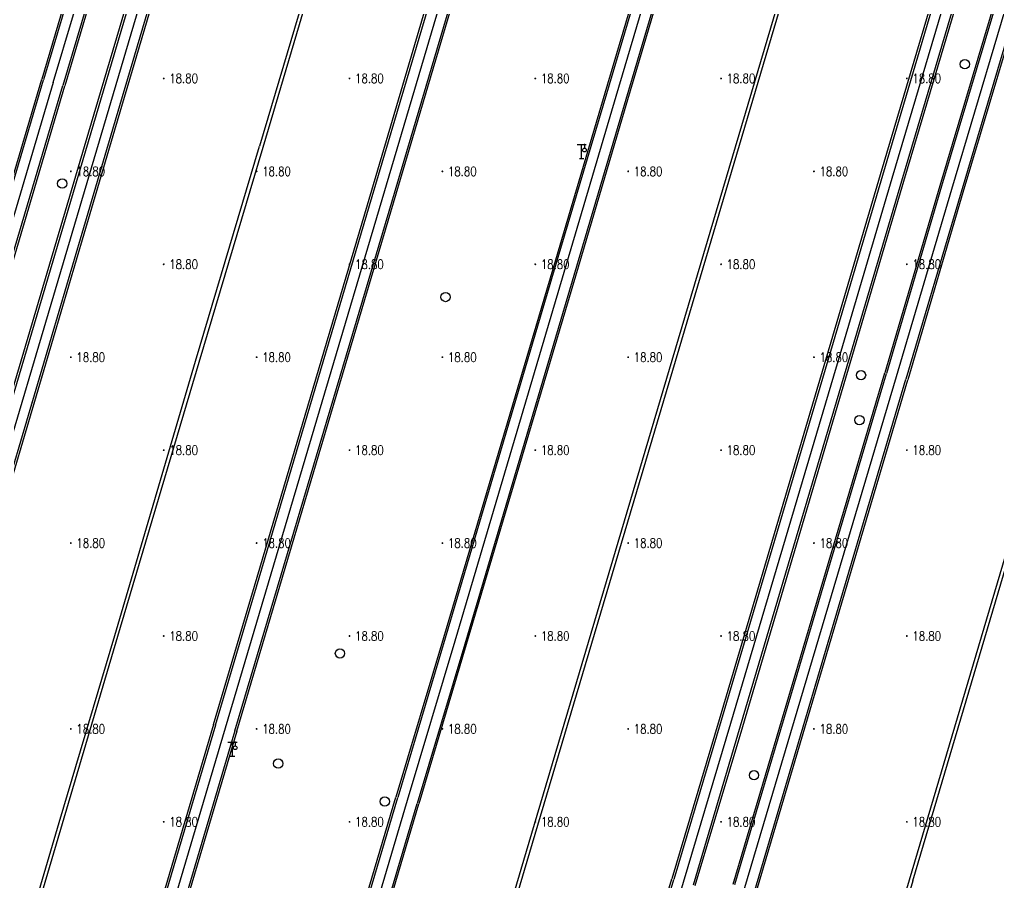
# Model space of a CAD drawing. Extents: x 404846 to 408477, y 3390929 to 3392894.
# Drawn here: x 405675.8 to 405781.2, y 3391987.9 to 3392080.7 of the extents above; entities that cross this region are included whole.
import ezdxf
from ezdxf.enums import TextEntityAlignment as Align

# ---------------------------------------------------------------- set-up
doc = ezdxf.new("R2010")
doc.units = 0
doc.header["$LTSCALE"] = 0.5
doc.header["$PDSIZE"] = 0.2
doc.layers.get('0').update_dxf_attribs({"linetype": 'CONTINUOUS'})
for name, color, linetype in [('3221', 6, 'CONTINUOUS'), ('DLSS', 4, 'CONTINUOUS'), ('GCD', 1, 'CONTINUOUS'), ('GXYZ', 2, 'CONTINUOUS'), ('SXSS', 5, 'CONTINUOUS'), ('ZBTZ', 3, 'CONTINUOUS')]:
    doc.layers.add(name, color=color, linetype=linetype)
doc.styles.add('HZ', font='rs.shx', dxfattribs={"width": 0.8, "bigfont": 'hztxt.shx'})
doc.linetypes.add('1161', pattern='A,0,[149,AAA.SHX,S=0.15,R=0,X=0,Y=0],-1.6', length=1.6)

# ---------------------------------------------------------------- blocks, each defined once
blk = doc.blocks.new('gc063')
for p, q in [((-1, 3), (1, 3)), ((0, 0), (0, 3)), ((0.6, 3), (0.6, 2.2)), ((-0.5, 0), (0.5, 0))]:
    blk.add_line(p, q)
blk.add_circle((0.6, 1.8), 0.4)
blk.add_point((0.6, 3))
blk.add_point((0.6, 3))
blk = doc.blocks.new('GC200')
at = {"linetype": 'Continuous', "const_width": 0.2, "flags": 128}
blk.add_lwpolyline([(-0.1, 0, 1), (0.1, 0, 1)], format="xyb", close=True, dxfattribs=at)
blk = doc.blocks.new('gc188')
blk.add_circle((0, 0), 1)

msp = doc.modelspace()

# ---------------------------------------------------------------- linework, layer by layer
at = {"layer": '3221', "color": 6}
for points in [[(405706.649, 3391850.685, 18.768), (405713.45, 3391873.597, 18.754), (405724.524, 3391910.98, 19.064), (405747.301, 3391987.873, 18.801), (405752.403, 3392004.992, 18.933), (405764.451, 3392045.636, 18.664), (405769.767, 3392063.639, 18.898), (405778.372, 3392092.657, 19.108), (405786.346, 3392119.458, 18.959), (405797.526, 3392157.268, 18.912), (405808.752, 3392195.177, 19.006), (405779.027, 3392203.979, 19.006), (405767.798, 3392166.058, 18.912), (405756.626, 3392128.274, 18.959), (405748.655, 3392101.484, 19.108), (405740.042, 3392072.435, 18.898), (405734.729, 3392054.447, 18.664), (405722.687, 3392013.824, 18.933), (405717.577, 3391996.678, 18.801), (405694.8, 3391919.784, 19.064), (405683.732, 3391882.419, 18.754), (405676.931, 3391859.507, 18.768)], [(405712.875, 3391848.797, 18.766), (405719.543, 3391871.325, 18.747), (405733.479, 3391918.245, 19.046), (405738.391, 3391934.842, 18.92), (405753.919, 3391987.3, 18.746), (405770.255, 3392042.313, 18.804), (405776.192, 3392062.446, 18.972), (405783.632, 3392087.482, 19.095), (405790.986, 3392112.279, 19.033), (405800.252, 3392143.612, 19.044), (405809.397, 3392174.399, 19.108), (405817.75, 3392202.612, 18.795), (405847.474, 3392193.811, 18.795), (405839.117, 3392165.585, 19.108), (405829.979, 3392134.822, 19.044), (405820.71, 3392103.476, 19.033), (405813.35, 3392078.66, 19.095), (405805.917, 3392053.646, 18.972), (405799.972, 3392033.489, 18.804), (405783.644, 3391978.501, 18.746), (405768.116, 3391926.044, 18.92), (405763.2, 3391909.433, 19.046), (405749.268, 3391862.527, 18.747), (405742.601, 3391840, 18.766)], [(405656.815, 3391865.421, 18.904), (405663.947, 3391889.484, 18.832), (405673.601, 3391922.051, 19.102), (405682.555, 3391952.282, 19.021), (405698.002, 3392004.483, 18.826), (405714.597, 3392060.396, 18.702), (405728.27, 3392106.602, 18.868), (405737.271, 3392136.92, 18.824), (405748.746, 3392175.566, 18.854), (405719.028, 3392184.39, 18.854), (405707.553, 3392145.743, 18.824), (405698.548, 3392115.412, 18.868), (405684.878, 3392069.216, 18.702), (405668.283, 3392013.303, 18.826), (405668.276, 3392013.279, 18.826), (405652.831, 3391961.082, 19.021), (405643.879, 3391930.858, 19.102), (405634.225, 3391898.293, 18.832), (405627.093, 3391874.231, 18.904)], [(405591.149, 3391884.858, 18.832), (405598.223, 3391908.662, 18.706), (405611.076, 3391952.105, 19.111), (405624.605, 3391997.713, 18.694), (405633.198, 3392026.817, 18.71), (405649.716, 3392082.725, 18.648), (405656.256, 3392104.721, 18.913), (405663.755, 3392129.915, 18.994), (405673.907, 3392164.089, 18.841), (405703.623, 3392155.261, 18.841), (405693.469, 3392121.08, 18.994), (405685.969, 3392095.882, 18.913), (405679.431, 3392073.891, 18.648), (405679.446, 3392073.942, 18.648), (405662.929, 3392018.038, 18.71), (405654.331, 3391988.915, 18.694), (405640.8, 3391943.299, 19.111), (405627.938, 3391899.832, 18.706), (405620.865, 3391876.028, 18.832)]]:
    msp.add_polyline3d(points, close=True, dxfattribs=at)
at = {"layer": 'SXSS', "linetype": 'Continuous', "flags": 128}
for points, elevation in [([(405702.045, 3392066.966), (405710.062, 3392094.038), (405718.783, 3392123.396), (405725.791, 3392146.995), (405731.008, 3392164.53), (405730.64, 3392164.639), (405725.423, 3392147.104), (405718.415, 3392123.505), (405709.694, 3392094.147), (405701.679, 3392067.075)], 18.835), ([(405746.781, 3392046.353), (405763.519, 3392102.831), (405768.166, 3392118.525), (405774.2, 3392138.857), (405780.471, 3392160.098)], 18.858), ([(405747.128, 3392046.25), (405763.873, 3392102.726), (405768.521, 3392118.42), (405774.554, 3392138.752), (405780.826, 3392159.993)], 18.858), ([(405686.08, 3392014.449), (405694.794, 3392043.946), (405701.679, 3392067.075)], 18.683), ([(405686.431, 3392014.345), (405695.16, 3392043.837), (405702.045, 3392066.966)], 18.683), ([(405731.289, 3391994.133), (405746.781, 3392046.353)], 18.694), ([(405731.639, 3391994.029), (405747.128, 3392046.25)], 18.694), ([(405771.633, 3391988.135), (405787.131, 3392040.439)], 18.714), ([(405771.99, 3391988.029), (405787.491, 3392040.333)], 18.714), ([(405650.653, 3391894.848), (405658.616, 3391921.741), (405665.516, 3391944.946), (405671.152, 3391964.069), (405680.092, 3391994.292), (405686.08, 3392014.449)], 18.822), ([(405650.994, 3391894.748), (405658.968, 3391921.637), (405665.867, 3391944.842), (405671.503, 3391963.965), (405680.444, 3391994.188), (405686.431, 3392014.345)], 18.822), ([(405698.927, 3391884.898), (405704.027, 3391902.101), (405708.479, 3391917.14), (405713.158, 3391932.914), (405719.375, 3391953.927), (405731.289, 3391994.133)], 18.758), ([(405699.263, 3391884.799), (405704.376, 3391901.998), (405708.828, 3391917.037), (405713.508, 3391932.81), (405719.725, 3391953.824), (405731.639, 3391994.029)], 18.758), ([(405771.99, 3391988.029), (405769.143, 3391978.432), (405757.923, 3391940.558), (405748.901, 3391910.162), (405741.021, 3391883.4), (405740.664, 3391883.505), (405748.544, 3391910.268), (405757.566, 3391940.663), (405768.786, 3391978.538), (405771.633, 3391988.135)], 18.783)]:
    msp.add_lwpolyline(points, dxfattribs=dict(at, elevation=elevation))
at = {"layer": 'ZBTZ', "linetype": '1161', "flags": 128}
for points, elevation in [([(405683.841, 3392069.524), (405697.507, 3392115.72), (405706.512, 3392146.052), (405717.909, 3392184.436)], 18.812), ([(405685.885, 3392068.917), (405699.548, 3392115.115), (405708.553, 3392145.446), (405719.951, 3392183.83)], 18.812), ([(405686.103, 3392068.853), (405699.774, 3392115.048), (405708.778, 3392145.379), (405718.688, 3392178.752)], 18.811), ([(405715.812, 3392060.036), (405729.491, 3392106.24), (405738.492, 3392136.557), (405750.664, 3392177.548)], 18.813), ([(405713.523, 3392060.715), (405727.203, 3392106.918), (405736.204, 3392137.236), (405747.599, 3392175.612)], 18.812), ([(405715.615, 3392060.094), (405729.282, 3392106.302), (405738.283, 3392136.619), (405749.677, 3392174.994)], 18.812), ([(405766.585, 3392166.417), (405755.413, 3392128.634), (405747.442, 3392101.844), (405738.828, 3392072.794), (405733.518, 3392054.806)], 18.908), ([(405766.771, 3392166.362), (405755.599, 3392128.579), (405747.627, 3392101.789), (405739.014, 3392072.739), (405733.691, 3392054.755)], 18.908), ([(405768.875, 3392165.739), (405757.703, 3392127.955), (405749.731, 3392101.164), (405741.119, 3392072.116), (405735.802, 3392054.129)], 18.908), ([(405768.447, 3392163.683), (405757.868, 3392127.906), (405749.896, 3392101.115), (405741.284, 3392072.067), (405735.972, 3392054.078)], 18.909), ([(405796.259, 3392157.642), (405785.079, 3392119.834), (405777.105, 3392093.034), (405768.5, 3392064.014), (405763.19, 3392046.01)], 18.908), ([(405796.479, 3392157.577), (405785.299, 3392119.769), (405777.325, 3392092.968), (405768.72, 3392063.949), (405763.41, 3392045.945)], 18.908), ([(405705.365, 3392156.562), (405694.714, 3392120.709), (405687.214, 3392095.511), (405680.696, 3392073.573)], 18.847), ([(405798.534, 3392156.969), (405787.354, 3392119.159), (405779.379, 3392092.358), (405770.775, 3392063.34), (405765.462, 3392045.336)], 18.908), ([(405798.77, 3392156.9), (405787.589, 3392119.09), (405779.615, 3392092.288), (405771.011, 3392063.271), (405765.699, 3392045.266)], 18.908), ([(405702.468, 3392155.102), (405692.451, 3392121.382), (405684.951, 3392096.185), (405678.426, 3392074.243)], 18.85), ([(405704.527, 3392154.491), (405694.509, 3392120.77), (405687.009, 3392095.572), (405680.485, 3392073.635)], 18.85), ([(405683.599, 3392069.596), (405697.282, 3392115.787), (405706.287, 3392146.119), (405709.062, 3392155.464)], 18.807), ([(405798.979, 3392143.989), (405789.714, 3392112.655), (405782.36, 3392087.859), (405774.92, 3392062.823), (405768.984, 3392042.691)], 18.989), ([(405799.162, 3392143.935), (405789.896, 3392112.602), (405782.542, 3392087.805), (405775.102, 3392062.769), (405769.164, 3392042.637)], 18.989), ([(405801.255, 3392143.316), (405791.989, 3392111.982), (405784.634, 3392087.184), (405777.195, 3392062.149), (405771.258, 3392042.015)], 18.989), ([(405801.457, 3392143.256), (405792.191, 3392111.922), (405784.836, 3392087.124), (405777.397, 3392062.089), (405771.461, 3392041.955)], 18.989), ([(405713.294, 3392060.783), (405726.945, 3392106.995), (405736.599, 3392139.334)], 18.799), ([(405691.45, 3392118.777), (405684.744, 3392096.246), (405678.219, 3392074.304)], 18.849), ([(405661.678, 3392018.408), (405678.219, 3392074.304)], 18.679), ([(405661.885, 3392018.347), (405678.426, 3392074.243)], 18.679), ([(405663.926, 3392017.757), (405680.485, 3392073.635)], 18.679), ([(405664.163, 3392017.674), (405680.696, 3392073.573)], 18.679), ([(405667.012, 3392013.653), (405683.599, 3392069.596)], 18.764), ([(405667.229, 3392013.588), (405683.841, 3392069.524)], 18.764), ([(405669.323, 3392012.969), (405685.885, 3392068.917)], 18.764), ([(405669.554, 3392012.901), (405686.103, 3392068.853)], 18.764), ([(405696.699, 3392004.869), (405713.294, 3392060.783)], 18.764), ([(405696.928, 3392004.801), (405713.523, 3392060.715)], 18.764), ([(405699.029, 3392004.179), (405715.615, 3392060.094)], 18.764), ([(405699.225, 3392004.121), (405715.812, 3392060.036)], 18.764), ([(405733.518, 3392054.806), (405721.476, 3392014.184), (405716.347, 3391997.042)], 18.799), ([(405733.691, 3392054.755), (405721.649, 3392014.133), (405716.542, 3391996.984)], 18.799), ([(405735.802, 3392054.129), (405723.76, 3392013.505), (405718.652, 3391996.359)], 18.799), ([(405735.972, 3392054.078), (405723.93, 3392013.455), (405718.824, 3391996.308)], 18.799), ([(405763.19, 3392046.01), (405751.142, 3392005.366), (405746.04, 3391988.249)], 18.799), ([(405763.41, 3392045.945), (405751.362, 3392005.301), (405746.261, 3391988.183)], 18.799), ([(405765.462, 3392045.336), (405753.414, 3392004.691), (405748.358, 3391987.56)], 18.799), ([(405765.699, 3392045.266), (405753.651, 3392004.621), (405748.549, 3391987.501)], 18.799), ([(405752.648, 3391987.677), (405768.984, 3392042.691)], 18.775), ([(405752.828, 3391987.624), (405769.164, 3392042.637)], 18.775), ([(405754.983, 3391986.985), (405771.258, 3392042.015)], 18.775), ([(405755.161, 3391986.932), (405771.461, 3392041.955)], 18.775), ([(405696.699, 3392004.869), (405681.292, 3391952.656), (405672.338, 3391922.425), (405662.674, 3391889.861)], 18.945), ([(405696.928, 3392004.801), (405681.478, 3391952.601), (405672.524, 3391922.37), (405662.874, 3391889.802)], 18.945), ([(405699.029, 3392004.179), (405683.582, 3391951.978), (405674.628, 3391921.746), (405664.973, 3391889.179)], 18.945), ([(405699.225, 3392004.121), (405683.778, 3391951.92), (405674.824, 3391921.688), (405665.173, 3391889.12)], 18.945), ([(405682.517, 3391882.779), (405693.57, 3391920.149), (405716.347, 3391997.042)], 18.873), ([(405682.703, 3391882.724), (405693.765, 3391920.091), (405716.542, 3391996.984)], 18.873), ([(405684.805, 3391882.1), (405695.875, 3391919.466), (405718.652, 3391996.359)], 18.873), ([(405684.983, 3391882.047), (405696.047, 3391919.415), (405718.824, 3391996.308)], 18.873), ([(405712.193, 3391873.97), (405723.274, 3391911.35), (405746.04, 3391988.249)], 18.878), ([(405712.402, 3391873.908), (405723.475, 3391911.291), (405746.261, 3391988.183)], 18.873)]:
    msp.add_lwpolyline(points, dxfattribs=dict(at, elevation=elevation))

# ---------------------------------------------------------------- block references
at = {"layer": 'DLSS', "linetype": 'Continuous', "xscale": 0.5, "yscale": 0.5}
for p in [(405736.35, 3392065.774, 18.821), (405698.758, 3392001.452, 18.99)]:
    msp.add_blockref('gc063', p, dxfattribs=at)
at = {"layer": 'GCD', "linetype": 'Continuous'}
ref = msp.add_blockref('GC200', (405691.358, 3392074.379, 18.8), dxfattribs=dict(at, xscale=0.5, yscale=0.5, zscale=0.5))
ref.add_attrib('height', '18.80', dxfattribs={"linetype": 'Continuous', "height": 1, "style": 'HZ', "width": 0.8}).set_placement((405691.958, 3392074.379, 18.8), align=Align.MIDDLE_LEFT)
ref = msp.add_blockref('GC200', (405711.358, 3392074.379, 18.8), dxfattribs=dict(at, xscale=0.5, yscale=0.5, zscale=0.5))
ref.add_attrib('height', '18.80', dxfattribs={"linetype": 'Continuous', "height": 1, "style": 'HZ', "width": 0.8}).set_placement((405711.958, 3392074.379, 18.8), align=Align.MIDDLE_LEFT)
ref = msp.add_blockref('GC200', (405731.358, 3392074.379, 18.8), dxfattribs=dict(at, xscale=0.5, yscale=0.5, zscale=0.5))
ref.add_attrib('height', '18.80', dxfattribs={"linetype": 'Continuous', "height": 1, "style": 'HZ', "width": 0.8}).set_placement((405731.958, 3392074.379, 18.8), align=Align.MIDDLE_LEFT)
ref = msp.add_blockref('GC200', (405751.358, 3392074.379, 18.8), dxfattribs=dict(at, xscale=0.5, yscale=0.5, zscale=0.5))
ref.add_attrib('height', '18.80', dxfattribs={"linetype": 'Continuous', "height": 1, "style": 'HZ', "width": 0.8}).set_placement((405751.958, 3392074.379, 18.8), align=Align.MIDDLE_LEFT)
ref = msp.add_blockref('GC200', (405771.358, 3392074.379, 18.8), dxfattribs=dict(at, xscale=0.5, yscale=0.5, zscale=0.5))
ref.add_attrib('height', '18.80', dxfattribs={"linetype": 'Continuous', "height": 1, "style": 'HZ', "width": 0.8}).set_placement((405771.958, 3392074.379, 18.8), align=Align.MIDDLE_LEFT)
ref = msp.add_blockref('GC200', (405681.358, 3392064.379, 18.8), dxfattribs=dict(at, xscale=0.5, yscale=0.5, zscale=0.5))
ref.add_attrib('height', '18.80', dxfattribs={"linetype": 'Continuous', "height": 1, "style": 'HZ', "width": 0.8}).set_placement((405681.958, 3392064.379, 18.8), align=Align.MIDDLE_LEFT)
ref = msp.add_blockref('GC200', (405701.358, 3392064.379, 18.8), dxfattribs=dict(at, xscale=0.5, yscale=0.5, zscale=0.5))
ref.add_attrib('height', '18.80', dxfattribs={"linetype": 'Continuous', "height": 1, "style": 'HZ', "width": 0.8}).set_placement((405701.958, 3392064.379, 18.8), align=Align.MIDDLE_LEFT)
ref = msp.add_blockref('GC200', (405721.358, 3392064.379, 18.8), dxfattribs=dict(at, xscale=0.5, yscale=0.5, zscale=0.5))
ref.add_attrib('height', '18.80', dxfattribs={"linetype": 'Continuous', "height": 1, "style": 'HZ', "width": 0.8}).set_placement((405721.958, 3392064.379, 18.8), align=Align.MIDDLE_LEFT)
ref = msp.add_blockref('GC200', (405741.358, 3392064.379, 18.8), dxfattribs=dict(at, xscale=0.5, yscale=0.5, zscale=0.5))
ref.add_attrib('height', '18.80', dxfattribs={"linetype": 'Continuous', "height": 1, "style": 'HZ', "width": 0.8}).set_placement((405741.958, 3392064.379, 18.8), align=Align.MIDDLE_LEFT)
ref = msp.add_blockref('GC200', (405761.358, 3392064.379, 18.8), dxfattribs=dict(at, xscale=0.5, yscale=0.5, zscale=0.5))
ref.add_attrib('height', '18.80', dxfattribs={"linetype": 'Continuous', "height": 1, "style": 'HZ', "width": 0.8}).set_placement((405761.958, 3392064.379, 18.8), align=Align.MIDDLE_LEFT)
ref = msp.add_blockref('GC200', (405691.358, 3392054.379, 18.8), dxfattribs=dict(at, xscale=0.5, yscale=0.5, zscale=0.5))
ref.add_attrib('height', '18.80', dxfattribs={"linetype": 'Continuous', "height": 1, "style": 'HZ', "width": 0.8}).set_placement((405691.958, 3392054.379, 18.8), align=Align.MIDDLE_LEFT)
ref = msp.add_blockref('GC200', (405711.358, 3392054.379, 18.8), dxfattribs=dict(at, xscale=0.5, yscale=0.5, zscale=0.5))
ref.add_attrib('height', '18.80', dxfattribs={"linetype": 'Continuous', "height": 1, "style": 'HZ', "width": 0.8}).set_placement((405711.958, 3392054.379, 18.8), align=Align.MIDDLE_LEFT)
ref = msp.add_blockref('GC200', (405731.358, 3392054.379, 18.8), dxfattribs=dict(at, xscale=0.5, yscale=0.5, zscale=0.5))
ref.add_attrib('height', '18.80', dxfattribs={"linetype": 'Continuous', "height": 1, "style": 'HZ', "width": 0.8}).set_placement((405731.958, 3392054.379, 18.8), align=Align.MIDDLE_LEFT)
ref = msp.add_blockref('GC200', (405751.358, 3392054.379, 18.8), dxfattribs=dict(at, xscale=0.5, yscale=0.5, zscale=0.5))
ref.add_attrib('height', '18.80', dxfattribs={"linetype": 'Continuous', "height": 1, "style": 'HZ', "width": 0.8}).set_placement((405751.958, 3392054.379, 18.8), align=Align.MIDDLE_LEFT)
ref = msp.add_blockref('GC200', (405771.358, 3392054.379, 18.8), dxfattribs=dict(at, xscale=0.5, yscale=0.5, zscale=0.5))
ref.add_attrib('height', '18.80', dxfattribs={"linetype": 'Continuous', "height": 1, "style": 'HZ', "width": 0.8}).set_placement((405771.958, 3392054.379, 18.8), align=Align.MIDDLE_LEFT)
ref = msp.add_blockref('GC200', (405681.358, 3392044.379, 18.8), dxfattribs=dict(at, xscale=0.5, yscale=0.5, zscale=0.5))
ref.add_attrib('height', '18.80', dxfattribs={"linetype": 'Continuous', "height": 1, "style": 'HZ', "width": 0.8}).set_placement((405681.958, 3392044.379, 18.8), align=Align.MIDDLE_LEFT)
ref = msp.add_blockref('GC200', (405701.358, 3392044.379, 18.8), dxfattribs=dict(at, xscale=0.5, yscale=0.5, zscale=0.5))
ref.add_attrib('height', '18.80', dxfattribs={"linetype": 'Continuous', "height": 1, "style": 'HZ', "width": 0.8}).set_placement((405701.958, 3392044.379, 18.8), align=Align.MIDDLE_LEFT)
ref = msp.add_blockref('GC200', (405721.358, 3392044.379, 18.8), dxfattribs=dict(at, xscale=0.5, yscale=0.5, zscale=0.5))
ref.add_attrib('height', '18.80', dxfattribs={"linetype": 'Continuous', "height": 1, "style": 'HZ', "width": 0.8}).set_placement((405721.958, 3392044.379, 18.8), align=Align.MIDDLE_LEFT)
ref = msp.add_blockref('GC200', (405741.358, 3392044.379, 18.8), dxfattribs=dict(at, xscale=0.5, yscale=0.5, zscale=0.5))
ref.add_attrib('height', '18.80', dxfattribs={"linetype": 'Continuous', "height": 1, "style": 'HZ', "width": 0.8}).set_placement((405741.958, 3392044.379, 18.8), align=Align.MIDDLE_LEFT)
ref = msp.add_blockref('GC200', (405761.358, 3392044.379, 18.8), dxfattribs=dict(at, xscale=0.5, yscale=0.5, zscale=0.5))
ref.add_attrib('height', '18.80', dxfattribs={"linetype": 'Continuous', "height": 1, "style": 'HZ', "width": 0.8}).set_placement((405761.958, 3392044.379, 18.8), align=Align.MIDDLE_LEFT)
ref = msp.add_blockref('GC200', (405691.358, 3392034.379, 18.8), dxfattribs=dict(at, xscale=0.5, yscale=0.5, zscale=0.5))
ref.add_attrib('height', '18.80', dxfattribs={"linetype": 'Continuous', "height": 1, "style": 'HZ', "width": 0.8}).set_placement((405691.958, 3392034.379, 18.8), align=Align.MIDDLE_LEFT)
ref = msp.add_blockref('GC200', (405711.358, 3392034.379, 18.8), dxfattribs=dict(at, xscale=0.5, yscale=0.5, zscale=0.5))
ref.add_attrib('height', '18.80', dxfattribs={"linetype": 'Continuous', "height": 1, "style": 'HZ', "width": 0.8}).set_placement((405711.958, 3392034.379, 18.8), align=Align.MIDDLE_LEFT)
ref = msp.add_blockref('GC200', (405731.358, 3392034.379, 18.8), dxfattribs=dict(at, xscale=0.5, yscale=0.5, zscale=0.5))
ref.add_attrib('height', '18.80', dxfattribs={"linetype": 'Continuous', "height": 1, "style": 'HZ', "width": 0.8}).set_placement((405731.958, 3392034.379, 18.8), align=Align.MIDDLE_LEFT)
ref = msp.add_blockref('GC200', (405751.358, 3392034.379, 18.8), dxfattribs=dict(at, xscale=0.5, yscale=0.5, zscale=0.5))
ref.add_attrib('height', '18.80', dxfattribs={"linetype": 'Continuous', "height": 1, "style": 'HZ', "width": 0.8}).set_placement((405751.958, 3392034.379, 18.8), align=Align.MIDDLE_LEFT)
ref = msp.add_blockref('GC200', (405771.358, 3392034.379, 18.8), dxfattribs=dict(at, xscale=0.5, yscale=0.5, zscale=0.5))
ref.add_attrib('height', '18.80', dxfattribs={"linetype": 'Continuous', "height": 1, "style": 'HZ', "width": 0.8}).set_placement((405771.958, 3392034.379, 18.8), align=Align.MIDDLE_LEFT)
ref = msp.add_blockref('GC200', (405681.358, 3392024.379, 18.8), dxfattribs=dict(at, xscale=0.5, yscale=0.5, zscale=0.5))
ref.add_attrib('height', '18.80', dxfattribs={"linetype": 'Continuous', "height": 1, "style": 'HZ', "width": 0.8}).set_placement((405681.958, 3392024.379, 18.8), align=Align.MIDDLE_LEFT)
ref = msp.add_blockref('GC200', (405701.358, 3392024.379, 18.8), dxfattribs=dict(at, xscale=0.5, yscale=0.5, zscale=0.5))
ref.add_attrib('height', '18.80', dxfattribs={"linetype": 'Continuous', "height": 1, "style": 'HZ', "width": 0.8}).set_placement((405701.958, 3392024.379, 18.8), align=Align.MIDDLE_LEFT)
ref = msp.add_blockref('GC200', (405721.358, 3392024.379, 18.8), dxfattribs=dict(at, xscale=0.5, yscale=0.5, zscale=0.5))
ref.add_attrib('height', '18.80', dxfattribs={"linetype": 'Continuous', "height": 1, "style": 'HZ', "width": 0.8}).set_placement((405721.958, 3392024.379, 18.8), align=Align.MIDDLE_LEFT)
ref = msp.add_blockref('GC200', (405741.358, 3392024.379, 18.8), dxfattribs=dict(at, xscale=0.5, yscale=0.5, zscale=0.5))
ref.add_attrib('height', '18.80', dxfattribs={"linetype": 'Continuous', "height": 1, "style": 'HZ', "width": 0.8}).set_placement((405741.958, 3392024.379, 18.8), align=Align.MIDDLE_LEFT)
ref = msp.add_blockref('GC200', (405761.358, 3392024.379, 18.8), dxfattribs=dict(at, xscale=0.5, yscale=0.5, zscale=0.5))
ref.add_attrib('height', '18.80', dxfattribs={"linetype": 'Continuous', "height": 1, "style": 'HZ', "width": 0.8}).set_placement((405761.958, 3392024.379, 18.8), align=Align.MIDDLE_LEFT)
ref = msp.add_blockref('GC200', (405691.358, 3392014.379, 18.8), dxfattribs=dict(at, xscale=0.5, yscale=0.5, zscale=0.5))
ref.add_attrib('height', '18.80', dxfattribs={"linetype": 'Continuous', "height": 1, "style": 'HZ', "width": 0.8}).set_placement((405691.958, 3392014.379, 18.8), align=Align.MIDDLE_LEFT)
ref = msp.add_blockref('GC200', (405711.358, 3392014.379, 18.8), dxfattribs=dict(at, xscale=0.5, yscale=0.5, zscale=0.5))
ref.add_attrib('height', '18.80', dxfattribs={"linetype": 'Continuous', "height": 1, "style": 'HZ', "width": 0.8}).set_placement((405711.958, 3392014.379, 18.8), align=Align.MIDDLE_LEFT)
ref = msp.add_blockref('GC200', (405731.358, 3392014.379, 18.8), dxfattribs=dict(at, xscale=0.5, yscale=0.5, zscale=0.5))
ref.add_attrib('height', '18.80', dxfattribs={"linetype": 'Continuous', "height": 1, "style": 'HZ', "width": 0.8}).set_placement((405731.958, 3392014.379, 18.8), align=Align.MIDDLE_LEFT)
ref = msp.add_blockref('GC200', (405751.358, 3392014.379, 18.8), dxfattribs=dict(at, xscale=0.5, yscale=0.5, zscale=0.5))
ref.add_attrib('height', '18.80', dxfattribs={"linetype": 'Continuous', "height": 1, "style": 'HZ', "width": 0.8}).set_placement((405751.958, 3392014.379, 18.8), align=Align.MIDDLE_LEFT)
ref = msp.add_blockref('GC200', (405771.358, 3392014.379, 18.8), dxfattribs=dict(at, xscale=0.5, yscale=0.5, zscale=0.5))
ref.add_attrib('height', '18.80', dxfattribs={"linetype": 'Continuous', "height": 1, "style": 'HZ', "width": 0.8}).set_placement((405771.958, 3392014.379, 18.8), align=Align.MIDDLE_LEFT)
ref = msp.add_blockref('GC200', (405681.358, 3392004.379, 18.8), dxfattribs=dict(at, xscale=0.5, yscale=0.5, zscale=0.5))
ref.add_attrib('height', '18.80', dxfattribs={"linetype": 'Continuous', "height": 1, "style": 'HZ', "width": 0.8}).set_placement((405681.958, 3392004.379, 18.8), align=Align.MIDDLE_LEFT)
ref = msp.add_blockref('GC200', (405701.358, 3392004.379, 18.8), dxfattribs=dict(at, xscale=0.5, yscale=0.5, zscale=0.5))
ref.add_attrib('height', '18.80', dxfattribs={"linetype": 'Continuous', "height": 1, "style": 'HZ', "width": 0.8}).set_placement((405701.958, 3392004.379, 18.8), align=Align.MIDDLE_LEFT)
ref = msp.add_blockref('GC200', (405721.358, 3392004.379, 18.8), dxfattribs=dict(at, xscale=0.5, yscale=0.5, zscale=0.5))
ref.add_attrib('height', '18.80', dxfattribs={"linetype": 'Continuous', "height": 1, "style": 'HZ', "width": 0.8}).set_placement((405721.958, 3392004.379, 18.8), align=Align.MIDDLE_LEFT)
ref = msp.add_blockref('GC200', (405741.358, 3392004.379, 18.8), dxfattribs=dict(at, xscale=0.5, yscale=0.5, zscale=0.5))
ref.add_attrib('height', '18.80', dxfattribs={"linetype": 'Continuous', "height": 1, "style": 'HZ', "width": 0.8}).set_placement((405741.958, 3392004.379, 18.8), align=Align.MIDDLE_LEFT)
ref = msp.add_blockref('GC200', (405761.358, 3392004.379, 18.8), dxfattribs=dict(at, xscale=0.5, yscale=0.5, zscale=0.5))
ref.add_attrib('height', '18.80', dxfattribs={"linetype": 'Continuous', "height": 1, "style": 'HZ', "width": 0.8}).set_placement((405761.958, 3392004.379, 18.8), align=Align.MIDDLE_LEFT)
ref = msp.add_blockref('GC200', (405691.358, 3391994.379, 18.8), dxfattribs=dict(at, xscale=0.5, yscale=0.5, zscale=0.5))
ref.add_attrib('height', '18.80', dxfattribs={"linetype": 'Continuous', "height": 1, "style": 'HZ', "width": 0.8}).set_placement((405691.958, 3391994.379, 18.8), align=Align.MIDDLE_LEFT)
ref = msp.add_blockref('GC200', (405711.358, 3391994.379, 18.8), dxfattribs=dict(at, xscale=0.5, yscale=0.5, zscale=0.5))
ref.add_attrib('height', '18.80', dxfattribs={"linetype": 'Continuous', "height": 1, "style": 'HZ', "width": 0.8}).set_placement((405711.958, 3391994.379, 18.8), align=Align.MIDDLE_LEFT)
ref = msp.add_blockref('GC200', (405731.358, 3391994.379, 18.8), dxfattribs=dict(at, xscale=0.5, yscale=0.5, zscale=0.5))
ref.add_attrib('height', '18.80', dxfattribs={"linetype": 'Continuous', "height": 1, "style": 'HZ', "width": 0.8}).set_placement((405731.958, 3391994.379, 18.8), align=Align.MIDDLE_LEFT)
ref = msp.add_blockref('GC200', (405751.358, 3391994.379, 18.8), dxfattribs=dict(at, xscale=0.5, yscale=0.5, zscale=0.5))
ref.add_attrib('height', '18.80', dxfattribs={"linetype": 'Continuous', "height": 1, "style": 'HZ', "width": 0.8}).set_placement((405751.958, 3391994.379, 18.8), align=Align.MIDDLE_LEFT)
ref = msp.add_blockref('GC200', (405771.358, 3391994.379, 18.8), dxfattribs=dict(at, xscale=0.5, yscale=0.5, zscale=0.5))
ref.add_attrib('height', '18.80', dxfattribs={"linetype": 'Continuous', "height": 1, "style": 'HZ', "width": 0.8}).set_placement((405771.958, 3391994.379, 18.8), align=Align.MIDDLE_LEFT)
at = {"layer": 'GXYZ', "linetype": 'Continuous', "xscale": 0.5, "yscale": 0.5}
for p in [(405777.598, 3392075.909, 19.127), (405680.432, 3392063.062, 18.657), (405721.702, 3392050.855, 18.752), (405766.427, 3392042.445, 18.654), (405766.256, 3392037.613, 18.654), (405710.331, 3392012.504, 18.947), (405703.687, 3392000.654, 18.991), (405754.904, 3391999.398, 18.911), (405715.157, 3391996.571, 18.697)]:
    msp.add_blockref('gc188', p, dxfattribs=at)

doc.saveas('drawing.dxf')
